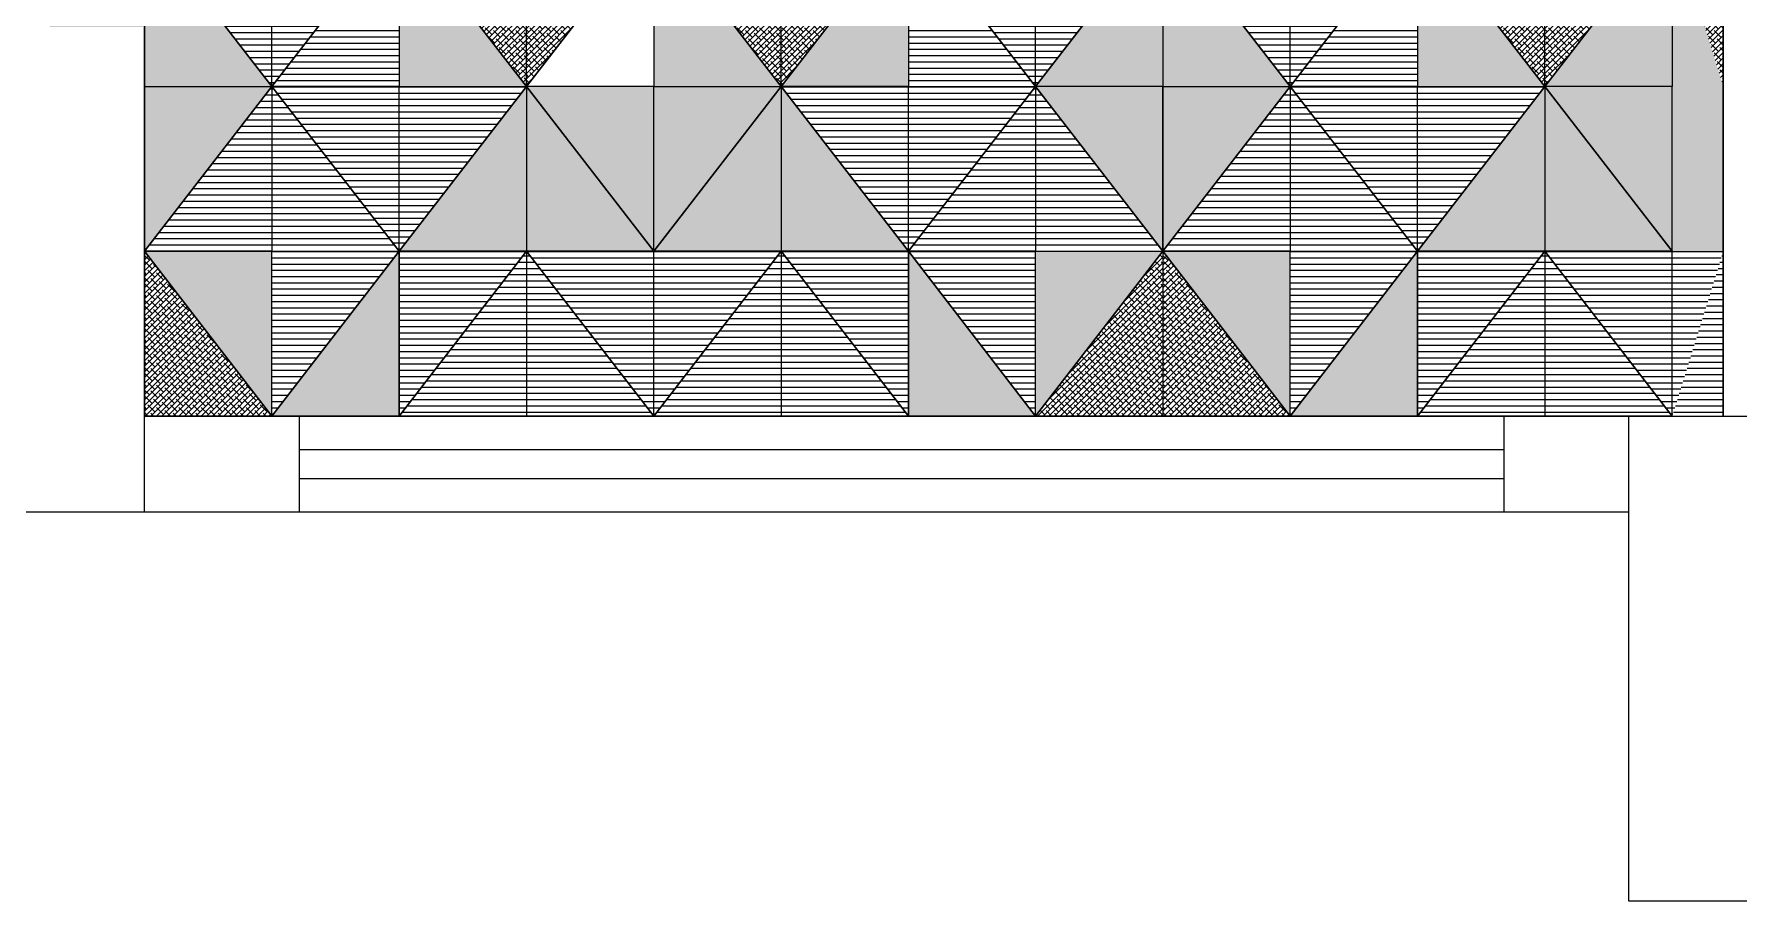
# Model space of a CAD drawing. Header units: millimetres. Extents: x 86441 to 190201, y 16532 to 98188.
# Drawn here: x 89263.9 to 89345.7, y 60984.1 to 61025.8 of the extents above; entities that cross this region are included whole.
import ezdxf

# ---------------------------------------------------------------- set-up
doc = ezdxf.new("R2010")
doc.units = ezdxf.units.MM
doc.header["$LTSCALE"] = 0.1
doc.layers.add('COLUMN', color=1, linetype='Continuous', lineweight=0)
doc.layers.add('WINDOW', color=5, linetype='Continuous', lineweight=0)
pattern_1 = [(0, (87418.80462, 60772.0374), (0, 0.3), [])]
pattern_2 = [(0, (87406.51253, 60757.1286), (0, 0.3), [])]
pattern_3 = [(45, (87453.23624, 60787.4374), (-0.134703842, 0.134703842), []), (135, (87453.23624, 60787.4374), (-0.404111525, 0.134703842), [0.47625, -0.28575])]
pattern_4 = [(0, (87386.71894, 60772.0374), (0, 0.3), [])]
pattern_5 = [(0, (87374.42684, 60757.1286), (0, 0.3), [])]
pattern_6 = [(45, (87421.15056, 60787.4374), (-0.134703842, 0.134703842), []), (135, (87421.15056, 60787.4374), (-0.404111525, 0.134703842), [0.47625, -0.28575])]
pattern_7 = [(0, (87467.66786, 60772.0374), (0, 0.3), [])]
pattern_8 = [(0, (87455.37577, 60757.1286), (0, 0.3), [])]
pattern_9 = [(0, (87501.29948, 60764.31103), (0, 0.3), [])]
pattern_10 = [(0, (87467.59158, 60749.21982), (0, 0.3), [])]
pattern_11 = [(45, (87502.09948, 60787.4374), (-0.134703842, 0.134703842), []), (135, (87502.09948, 60787.4374), (-0.404111525, 0.134703842), [0.47625, -0.28575])]

msp = doc.modelspace()

# ---------------------------------------------------------------- hatches: boundary and pattern name
at = {"true_color": 0xb1a785, "transparency": 33554687}
h = msp.add_hatch(color=253, dxfattribs=at)
h.dxf.hatch_style = 1
h.paths.add_polyline_path([(89269.205, 61031.146), (89264.665, 61031.146), (89264.665, 61026.1), (89269.205, 61026.1)])
h.paths.add_polyline_path([(89269.205, 61023.237), (89275.313, 61023.237), (89269.205, 61031.146)])
at = {"true_color": 0x65502f, "transparency": 33554687}
h = msp.add_hatch(dxfattribs=at)
h.set_pattern_fill('_USER', color=59, scale=0.3, pattern_type=0)
h.set_pattern_definition(pattern_1)
h.paths.add_polyline_path([(89269.205, 61031.146), (89275.313, 61031.146), (89275.313, 61023.237)])
at = {"true_color": 0x242b7a, "transparency": 33554687}
h = msp.add_hatch(dxfattribs=at)
h.set_pattern_fill('_USER', color=177, scale=0.3, pattern_type=0)
h.set_pattern_definition(pattern_2)
h.paths.add_polyline_path([(89281.42, 61031.146), (89275.313, 61023.237), (89281.42, 61023.237)])
at = {"true_color": 0x65502f, "transparency": 33554687}
h = msp.add_hatch(dxfattribs=at)
h.set_pattern_fill('_USER', color=59, scale=0.3, pattern_type=0)
h.set_pattern_definition(pattern_1)
h.paths.add_polyline_path([(89281.42, 61031.146), (89275.313, 61031.146), (89275.313, 61023.237)])
at = {"true_color": 0xb1a785, "transparency": 33554687}
h = msp.add_hatch(color=253, dxfattribs=at)
h.dxf.hatch_style = 1
h.paths.add_polyline_path([(89281.42, 61023.237), (89287.528, 61023.237), (89281.42, 61031.146)])
at = {"true_color": 0x65502f, "transparency": 33554687}
h = msp.add_hatch(dxfattribs=at)
h.set_pattern_fill('ANSI38', color=59, scale=0.06)
h.set_pattern_definition(pattern_3)
h.paths.add_polyline_path([(89287.528, 61023.237), (89287.528, 61031.146), (89281.42, 61031.146)])
h = msp.add_hatch(dxfattribs=at)
h.set_pattern_fill('ANSI38', color=59, scale=0.06)
h.set_pattern_definition(pattern_3)
h.paths.add_polyline_path([(89293.636, 61031.146), (89287.528, 61031.146), (89287.528, 61023.237)])
h = msp.add_hatch(dxfattribs=at)
h.set_pattern_fill('ANSI38', color=59, scale=0.06)
h.set_pattern_definition(pattern_6)
h.paths.add_polyline_path([(89299.744, 61023.237), (89299.744, 61031.146), (89293.636, 61031.146)])
at = {"true_color": 0xb1a785, "transparency": 33554687}
h = msp.add_hatch(color=253, dxfattribs=at)
h.dxf.hatch_style = 1
h.paths.add_polyline_path([(89293.636, 61023.237), (89299.744, 61023.237), (89293.636, 61031.146)])
h = msp.add_hatch(color=253, dxfattribs=at)
h.dxf.hatch_style = 1
h.paths.add_polyline_path([(89305.852, 61031.146), (89299.744, 61023.237), (89305.852, 61023.237)])
at = {"true_color": 0x65502f, "transparency": 33554687}
h = msp.add_hatch(dxfattribs=at)
h.set_pattern_fill('ANSI38', color=59, scale=0.06)
h.set_pattern_definition(pattern_6)
h.paths.add_polyline_path([(89305.852, 61031.146), (89299.744, 61031.146), (89299.744, 61023.237)])
at = {"true_color": 0x242b7a, "transparency": 33554687}
h = msp.add_hatch(dxfattribs=at)
h.set_pattern_fill('_USER', color=177, scale=0.3, pattern_type=0)
h.set_pattern_definition(pattern_5)
h.paths.add_polyline_path([(89305.852, 61023.237), (89311.96, 61023.237), (89305.852, 61031.146)])
at = {"true_color": 0x65502f, "transparency": 33554687}
h = msp.add_hatch(dxfattribs=at)
h.set_pattern_fill('_USER', color=59, scale=0.3, pattern_type=0)
h.set_pattern_definition(pattern_4)
h.paths.add_polyline_path([(89305.852, 61031.146), (89311.96, 61031.146), (89311.96, 61023.237)])
h = msp.add_hatch(dxfattribs=at)
h.set_pattern_fill('_USER', color=59, scale=0.3, pattern_type=0)
h.set_pattern_definition(pattern_4)
h.paths.add_polyline_path([(89318.068, 61031.146), (89311.96, 61031.146), (89311.96, 61023.237)])
at = {"true_color": 0xb1a785, "transparency": 33554687}
h = msp.add_hatch(color=253, dxfattribs=at)
h.dxf.hatch_style = 1
h.paths.add_polyline_path([(89318.068, 61031.146), (89311.96, 61023.237), (89318.068, 61023.237)])
at = {"true_color": 0x65502f, "transparency": 33554687}
h = msp.add_hatch(dxfattribs=at)
h.set_pattern_fill('_USER', color=59, scale=0.3, pattern_type=0)
h.set_pattern_definition(pattern_7)
h.paths.add_polyline_path([(89318.068, 61031.146), (89324.176, 61031.146), (89324.176, 61023.237)])
at = {"true_color": 0xb1a785, "transparency": 33554687}
h = msp.add_hatch(color=253, dxfattribs=at)
h.dxf.hatch_style = 1
h.paths.add_polyline_path([(89318.068, 61023.237), (89324.176, 61023.237), (89318.068, 61031.146)])
at = {"true_color": 0x242b7a, "transparency": 33554687}
h = msp.add_hatch(dxfattribs=at)
h.set_pattern_fill('_USER', color=177, scale=0.3, pattern_type=0)
h.set_pattern_definition(pattern_8)
h.paths.add_polyline_path([(89330.284, 61031.146), (89324.176, 61023.237), (89330.284, 61023.237)])
at = {"true_color": 0x65502f, "transparency": 33554687}
h = msp.add_hatch(dxfattribs=at)
h.set_pattern_fill('_USER', color=59, scale=0.3, pattern_type=0)
h.set_pattern_definition(pattern_7)
h.paths.add_polyline_path([(89330.284, 61031.146), (89324.176, 61031.146), (89324.176, 61023.237)])
at = {"true_color": 0xb1a785, "transparency": 33554687}
h = msp.add_hatch(color=253, dxfattribs=at)
h.dxf.hatch_style = 1
h.paths.add_polyline_path([(89330.284, 61023.237), (89336.392, 61023.237), (89330.284, 61031.146)])
at = {"true_color": 0x65502f, "transparency": 33554687}
h = msp.add_hatch(dxfattribs=at)
h.set_pattern_fill('ANSI38', color=59, scale=0.06)
h.set_pattern_definition(pattern_11)
h.paths.add_polyline_path([(89336.392, 61023.237), (89336.392, 61031.146), (89330.284, 61031.146)])
h = msp.add_hatch(dxfattribs=at)
h.set_pattern_fill('ANSI38', color=59, scale=0.06)
h.set_pattern_definition(pattern_11)
h.paths.add_polyline_path([(89342.499, 61031.146), (89336.392, 61031.146), (89336.392, 61023.237)])
at = {"true_color": 0xb1a785, "transparency": 33554687}
h = msp.add_hatch(color=253, dxfattribs=at)
h.dxf.hatch_style = 1
h.paths.add_polyline_path([(89342.499, 61031.146), (89336.392, 61023.237), (89342.499, 61023.237)])
h = msp.add_hatch(color=253, dxfattribs=at)
h.dxf.hatch_style = 1
h.paths.add_polyline_path([(89342.499, 61031.146), (89344.945, 61023.237), (89342.499, 61023.237)])
at = {"true_color": 0x65502f, "transparency": 33554687}
h = msp.add_hatch(dxfattribs=at)
h.set_pattern_fill('ANSI38', color=59, scale=0.06)
h.set_pattern_definition(pattern_11)
h.paths.add_polyline_path([(89342.499, 61031.146), (89344.945, 61031.146), (89344.945, 61023.237)])
h = msp.add_hatch(dxfattribs=at)
h.set_pattern_fill('_USER', color=59, scale=0.3, pattern_type=0)
h.set_pattern_definition(pattern_1)
h.paths.add_polyline_path([(89269.205, 61015.329), (89275.313, 61015.329), (89275.313, 61023.237)])
at = {"true_color": 0xb1a785, "transparency": 33554687}
h = msp.add_hatch(color=253, dxfattribs=at)
h.dxf.hatch_style = 1
h.paths.add_polyline_path([(89269.205, 61015.329), (89275.313, 61023.237), (89269.205, 61023.237)])
at = {"true_color": 0x65502f, "transparency": 33554687}
h = msp.add_hatch(dxfattribs=at)
h.set_pattern_fill('_USER', color=59, scale=0.3, pattern_type=0)
h.set_pattern_definition([(0, (87440.22043, 60769.6374), (0, 0.3), [])])
h.paths.add_polyline_path([(89281.42, 61015.329), (89275.313, 61015.329), (89275.313, 61023.237)])
at = {"true_color": 0x242b7a, "transparency": 33554687}
h = msp.add_hatch(dxfattribs=at)
h.set_pattern_fill('_USER', color=177, scale=0.3, pattern_type=0)
h.set_pattern_definition(pattern_2)
h.paths.add_polyline_path([(89281.42, 61023.237), (89275.313, 61023.237), (89281.42, 61015.329)])
at = {"true_color": 0x66682c, "transparency": 33554687}
h = msp.add_hatch(color=77, dxfattribs=at)
h.dxf.hatch_style = 1
h.paths.add_polyline_path([(89281.42, 61015.329), (89287.528, 61015.329), (89287.528, 61023.237)])
at = {"true_color": 0x242b7a, "transparency": 33554687}
h = msp.add_hatch(dxfattribs=at)
h.set_pattern_fill('_USER', color=177, scale=0.3, pattern_type=0)
h.set_pattern_definition([(0, (87432.32834, 60757.1286), (0, 0.3), [])])
h.paths.add_polyline_path([(89287.528, 61023.237), (89281.42, 61023.237), (89281.42, 61015.329)])
at = {"true_color": 0x66682c, "transparency": 33554687}
h = msp.add_hatch(color=77, dxfattribs=at)
h.dxf.hatch_style = 1
h.paths.add_polyline_path([(89293.636, 61015.329), (89287.528, 61015.329), (89287.528, 61023.237)])
at = {"true_color": 0xb1a785, "transparency": 33554687}
h = msp.add_hatch(color=253, dxfattribs=at)
h.dxf.hatch_style = 1
h.paths.add_polyline_path([(89293.636, 61023.237), (89287.528, 61023.237), (89293.636, 61015.329)])
at = {"true_color": 0x66682c, "transparency": 33554687}
h = msp.add_hatch(color=77, dxfattribs=at)
h.dxf.hatch_style = 1
h.paths.add_polyline_path([(89293.636, 61015.329), (89299.744, 61015.329), (89299.744, 61023.237)])
at = {"true_color": 0xb1a785, "transparency": 33554687}
h = msp.add_hatch(color=253, dxfattribs=at)
h.dxf.hatch_style = 1
h.paths.add_polyline_path([(89293.636, 61015.329), (89299.744, 61023.237), (89293.636, 61023.237)])
at = {"true_color": 0x66682c, "transparency": 33554687}
h = msp.add_hatch(color=77, dxfattribs=at)
h.dxf.hatch_style = 1
h.paths.add_polyline_path([(89305.852, 61015.329), (89299.744, 61015.329), (89299.744, 61023.237)])
at = {"true_color": 0x242b7a, "transparency": 33554687}
h = msp.add_hatch(dxfattribs=at)
h.set_pattern_fill('_USER', color=177, scale=0.3, pattern_type=0)
h.set_pattern_definition([(0, (87400.24265, 60757.1286), (0, 0.3), [])])
h.paths.add_polyline_path([(89305.852, 61023.237), (89299.744, 61023.237), (89305.852, 61015.329)])
at = {"true_color": 0x65502f, "transparency": 33554687}
h = msp.add_hatch(dxfattribs=at)
h.set_pattern_fill('_USER', color=59, scale=0.3, pattern_type=0)
h.set_pattern_definition([(0, (87408.13475, 60769.6374), (0, 0.3), [])])
h.paths.add_polyline_path([(89305.852, 61015.329), (89311.96, 61015.329), (89311.96, 61023.237)])
at = {"true_color": 0x242b7a, "transparency": 33554687}
h = msp.add_hatch(dxfattribs=at)
h.set_pattern_fill('_USER', color=177, scale=0.3, pattern_type=0)
h.set_pattern_definition(pattern_5)
h.paths.add_polyline_path([(89305.852, 61015.329), (89311.96, 61023.237), (89305.852, 61023.237)])
at = {"true_color": 0x65502f, "transparency": 33554687}
h = msp.add_hatch(dxfattribs=at)
h.set_pattern_fill('_USER', color=59, scale=0.3, pattern_type=0)
h.set_pattern_definition(pattern_4)
h.paths.add_polyline_path([(89318.068, 61015.329), (89311.96, 61015.329), (89311.96, 61023.237)])
at = {"true_color": 0xb1a785, "transparency": 33554687}
h = msp.add_hatch(color=253, dxfattribs=at)
h.dxf.hatch_style = 1
h.paths.add_polyline_path([(89318.068, 61023.237), (89311.96, 61023.237), (89318.068, 61015.329)])
at = {"true_color": 0x65502f, "transparency": 33554687}
h = msp.add_hatch(dxfattribs=at)
h.set_pattern_fill('_USER', color=59, scale=0.3, pattern_type=0)
h.set_pattern_definition(pattern_7)
h.paths.add_polyline_path([(89318.068, 61015.329), (89324.176, 61015.329), (89324.176, 61023.237)])
at = {"true_color": 0xb1a785, "transparency": 33554687}
h = msp.add_hatch(color=253, dxfattribs=at)
h.dxf.hatch_style = 1
h.paths.add_polyline_path([(89318.068, 61015.329), (89324.176, 61023.237), (89318.068, 61023.237)])
at = {"true_color": 0x65502f, "transparency": 33554687}
h = msp.add_hatch(dxfattribs=at)
h.set_pattern_fill('_USER', color=59, scale=0.3, pattern_type=0)
h.set_pattern_definition([(0, (87489.08367, 60769.6374), (0, 0.3), [])])
h.paths.add_polyline_path([(89330.284, 61015.329), (89324.176, 61015.329), (89324.176, 61023.237)])
at = {"true_color": 0x242b7a, "transparency": 33554687}
h = msp.add_hatch(dxfattribs=at)
h.set_pattern_fill('_USER', color=177, scale=0.3, pattern_type=0)
h.set_pattern_definition(pattern_8)
h.paths.add_polyline_path([(89330.284, 61023.237), (89324.176, 61023.237), (89330.284, 61015.329)])
at = {"true_color": 0x66682c, "transparency": 33554687}
h = msp.add_hatch(color=77, dxfattribs=at)
h.dxf.hatch_style = 1
h.paths.add_polyline_path([(89330.284, 61015.329), (89336.392, 61015.329), (89336.392, 61023.237)])
at = {"true_color": 0x242b7a, "transparency": 33554687}
h = msp.add_hatch(dxfattribs=at)
h.set_pattern_fill('_USER', color=177, scale=0.3, pattern_type=0)
h.set_pattern_definition([(0, (87481.19158, 60757.1286), (0, 0.3), [])])
h.paths.add_polyline_path([(89336.392, 61023.237), (89330.284, 61023.237), (89330.284, 61015.329)])
at = {"true_color": 0x66682c, "transparency": 33554687}
h = msp.add_hatch(color=77, dxfattribs=at)
h.dxf.hatch_style = 1
h.paths.add_polyline_path([(89342.499, 61015.329), (89336.392, 61015.329), (89336.392, 61023.237)])
at = {"true_color": 0xb1a785, "transparency": 33554687}
h = msp.add_hatch(color=253, dxfattribs=at)
h.dxf.hatch_style = 1
h.paths.add_polyline_path([(89342.499, 61023.237), (89336.392, 61023.237), (89342.499, 61015.329)])
h = msp.add_hatch(color=253, dxfattribs=at)
h.dxf.hatch_style = 1
h.paths.add_polyline_path([(89342.499, 61023.237), (89344.945, 61023.237), (89342.499, 61015.329)])
at = {"true_color": 0x66682c, "transparency": 33554687}
h = msp.add_hatch(color=77, dxfattribs=at)
h.dxf.hatch_style = 1
h.paths.add_polyline_path([(89342.499, 61015.329), (89344.945, 61015.329), (89344.945, 61023.237)])
at = {"true_color": 0x65502f, "transparency": 33554687}
h = msp.add_hatch(dxfattribs=at)
h.set_pattern_fill('ANSI38', color=59, scale=0.06)
h.set_pattern_definition([(45, (87434.91253, 60788.72861), (-0.134703842, 0.134703842), []), (135, (87434.91253, 60788.72861), (-0.404111525, 0.134703842), [0.47625, -0.28575])])
h.paths.add_polyline_path([(89269.205, 61015.329), (89269.205, 61007.42), (89275.313, 61007.42)])
at = {"true_color": 0x66682c, "transparency": 33554687}
h = msp.add_hatch(color=77, dxfattribs=at)
h.dxf.hatch_style = 1
h.paths.add_polyline_path([(89269.205, 61015.329), (89275.313, 61015.329), (89275.313, 61007.42)])
at = {"true_color": 0x65502f, "transparency": 33554687}
h = msp.add_hatch(dxfattribs=at)
h.set_pattern_fill('_USER', color=59, scale=0.3, pattern_type=0)
h.set_pattern_definition([(0, (87440.22043, 60749.81982), (0, 0.3), [])])
h.paths.add_polyline_path([(89281.42, 61015.329), (89275.313, 61015.329), (89275.313, 61007.42)])
at = {"true_color": 0xb1a785, "transparency": 33554687}
h = msp.add_hatch(color=253, dxfattribs=at)
h.dxf.hatch_style = 1
h.paths.add_polyline_path([(89281.42, 61015.329), (89275.313, 61007.42), (89281.42, 61007.42)])
at = {"true_color": 0x65502f, "transparency": 33554687}
h = msp.add_hatch(dxfattribs=at)
h.set_pattern_fill('_USER', color=59, scale=0.3, pattern_type=0)
h.set_pattern_definition([(0, (87446.32834, 60749.81982), (0, 0.3), [])])
h.paths.add_polyline_path([(89287.528, 61015.329), (89281.42, 61015.329), (89281.42, 61007.42)])
h = msp.add_hatch(dxfattribs=at)
h.set_pattern_fill('_USER', color=59, scale=0.3, pattern_type=0)
h.set_pattern_definition([(0, (87430.46786, 60764.31103), (0, 0.3), [])])
h.paths.add_polyline_path([(89281.42, 61007.42), (89287.528, 61007.42), (89287.528, 61015.329)])
h = msp.add_hatch(dxfattribs=at)
h.set_pattern_fill('_USER', color=59, scale=0.3, pattern_type=0)
h.set_pattern_definition([(0, (87452.43624, 60764.31103), (0, 0.3), [])])
h.paths.add_polyline_path([(89293.636, 61007.42), (89287.528, 61007.42), (89287.528, 61015.329)])
at = {"true_color": 0x242b7a, "transparency": 33554687}
h = msp.add_hatch(dxfattribs=at)
h.set_pattern_fill('_USER', color=177, scale=0.3, pattern_type=0)
h.set_pattern_definition([(0, (87418.72834, 60749.21982), (0, 0.3), [])])
h.paths.add_polyline_path([(89293.636, 61015.329), (89287.528, 61015.329), (89293.636, 61007.42)])
at = {"true_color": 0x65502f, "transparency": 33554687}
h = msp.add_hatch(dxfattribs=at)
h.set_pattern_fill('_USER', color=59, scale=0.3, pattern_type=0)
h.set_pattern_definition([(0, (87420.35056, 60764.31103), (0, 0.3), [])])
h.paths.add_polyline_path([(89293.636, 61007.42), (89299.744, 61007.42), (89299.744, 61015.329)])
at = {"true_color": 0x242b7a, "transparency": 33554687}
h = msp.add_hatch(dxfattribs=at)
h.set_pattern_fill('_USER', color=177, scale=0.3, pattern_type=0)
h.set_pattern_definition([(0, (87386.64265, 60749.21982), (0, 0.3), [])])
h.paths.add_polyline_path([(89293.636, 61007.42), (89299.744, 61015.329), (89293.636, 61015.329)])
at = {"true_color": 0x65502f, "transparency": 33554687}
h = msp.add_hatch(dxfattribs=at)
h.set_pattern_fill('_USER', color=59, scale=0.3, pattern_type=0)
h.set_pattern_definition([(0, (87414.24265, 60749.81982), (0, 0.3), [])])
h.paths.add_polyline_path([(89299.744, 61015.329), (89305.852, 61015.329), (89305.852, 61007.42)])
h = msp.add_hatch(dxfattribs=at)
h.set_pattern_fill('_USER', color=59, scale=0.3, pattern_type=0)
h.set_pattern_definition([(0, (87398.38218, 60764.31103), (0, 0.3), [])])
h.paths.add_polyline_path([(89305.852, 61007.42), (89299.744, 61007.42), (89299.744, 61015.329)])
h = msp.add_hatch(dxfattribs=at)
h.set_pattern_fill('_USER', color=59, scale=0.3, pattern_type=0)
h.set_pattern_definition([(0, (87408.13475, 60749.81982), (0, 0.3), [])])
h.paths.add_polyline_path([(89305.852, 61015.329), (89311.96, 61015.329), (89311.96, 61007.42)])
at = {"true_color": 0xb1a785, "transparency": 33554687}
h = msp.add_hatch(color=253, dxfattribs=at)
h.dxf.hatch_style = 1
h.paths.add_polyline_path([(89305.852, 61007.42), (89311.96, 61007.42), (89305.852, 61015.329)])
at = {"true_color": 0x65502f, "transparency": 33554687}
h = msp.add_hatch(dxfattribs=at)
h.set_pattern_fill('ANSI38', color=59, scale=0.06)
h.set_pattern_definition([(45, (87402.82684, 60788.72861), (-0.134703842, 0.134703842), []), (135, (87402.82684, 60788.72861), (-0.404111525, 0.134703842), [0.47625, -0.28575])])
h.paths.add_polyline_path([(89311.96, 61007.42), (89318.068, 61007.42), (89318.068, 61015.329)])
at = {"true_color": 0x66682c, "transparency": 33554687}
h = msp.add_hatch(color=77, dxfattribs=at)
h.dxf.hatch_style = 1
h.paths.add_polyline_path([(89318.068, 61015.329), (89311.96, 61015.329), (89311.96, 61007.42)])
at = {"true_color": 0x65502f, "transparency": 33554687}
h = msp.add_hatch(dxfattribs=at)
h.set_pattern_fill('ANSI38', color=59, scale=0.06)
h.set_pattern_definition([(45, (87483.77577, 60788.72861), (-0.134703842, 0.134703842), []), (135, (87483.77577, 60788.72861), (-0.404111525, 0.134703842), [0.47625, -0.28575])])
h.paths.add_polyline_path([(89318.068, 61015.329), (89318.068, 61007.42), (89324.176, 61007.42)])
at = {"true_color": 0x66682c, "transparency": 33554687}
h = msp.add_hatch(color=77, dxfattribs=at)
h.dxf.hatch_style = 1
h.paths.add_polyline_path([(89318.068, 61015.329), (89324.176, 61015.329), (89324.176, 61007.42)])
at = {"true_color": 0x65502f, "transparency": 33554687}
h = msp.add_hatch(dxfattribs=at)
h.set_pattern_fill('_USER', color=59, scale=0.3, pattern_type=0)
h.set_pattern_definition([(0, (87489.08367, 60749.81982), (0, 0.3), [])])
h.paths.add_polyline_path([(89330.284, 61015.329), (89324.176, 61015.329), (89324.176, 61007.42)])
at = {"true_color": 0xb1a785, "transparency": 33554687}
h = msp.add_hatch(color=253, dxfattribs=at)
h.dxf.hatch_style = 1
h.paths.add_polyline_path([(89330.284, 61015.329), (89324.176, 61007.42), (89330.284, 61007.42)])
at = {"true_color": 0x65502f, "transparency": 33554687}
h = msp.add_hatch(dxfattribs=at)
h.set_pattern_fill('_USER', color=59, scale=0.3, pattern_type=0)
h.set_pattern_definition([(0, (87495.19158, 60749.81982), (0, 0.3), [])])
h.paths.add_polyline_path([(89336.392, 61015.329), (89330.284, 61015.329), (89330.284, 61007.42)])
h = msp.add_hatch(dxfattribs=at)
h.set_pattern_fill('_USER', color=59, scale=0.3, pattern_type=0)
h.set_pattern_definition([(0, (87479.3311, 60764.31103), (0, 0.3), [])])
h.paths.add_polyline_path([(89330.284, 61007.42), (89336.392, 61007.42), (89336.392, 61015.329)])
h = msp.add_hatch(dxfattribs=at)
h.set_pattern_fill('_USER', color=59, scale=0.3, pattern_type=0)
h.set_pattern_definition(pattern_9)
h.paths.add_polyline_path([(89342.499, 61007.42), (89336.392, 61007.42), (89336.392, 61015.329)])
at = {"true_color": 0x242b7a, "transparency": 33554687}
h = msp.add_hatch(dxfattribs=at)
h.set_pattern_fill('_USER', color=177, scale=0.3, pattern_type=0)
h.set_pattern_definition(pattern_10)
h.paths.add_polyline_path([(89342.499, 61015.329), (89336.392, 61015.329), (89342.499, 61007.42)])
h = msp.add_hatch(dxfattribs=at)
h.set_pattern_fill('_USER', color=177, scale=0.3, pattern_type=0)
h.set_pattern_definition(pattern_10)
h.paths.add_polyline_path([(89342.499, 61015.329), (89344.945, 61015.329), (89342.499, 61007.42)])
at = {"true_color": 0x65502f, "transparency": 33554687}
h = msp.add_hatch(dxfattribs=at)
h.set_pattern_fill('_USER', color=59, scale=0.3, pattern_type=0)
h.set_pattern_definition(pattern_9)
h.paths.add_polyline_path([(89342.499, 61007.42), (89344.945, 61007.42), (89344.945, 61015.329)])

# ---------------------------------------------------------------- linework, layer by layer
at = {"transparency": 33554687}
for p, q in [((89344.945, 61065.82), (89344.945, 61007.42)), ((89269.205, 61007.42), (89340.405, 61007.42))]:
    msp.add_line(p, q, dxfattribs=at)
at = {"color": 4, "lineweight": 18, "transparency": 33554687}
msp.add_line((89344.945, 61007.42), (89344.945, 61065.82), dxfattribs=at)
at = {"color": 7, "true_color": 0xffffff, "transparency": 33554687}
for p, q in [((89269.205, 61025.42), (89269.205, 61019.42)), ((89269.205, 61025.42), (89269.205, 61019.42)), ((89318.068, 61025.42), (89318.068, 61019.42)), ((89318.068, 61025.42), (89318.068, 61019.42)), ((89318.068, 61025.42), (89318.068, 61019.42)), ((89318.068, 61025.42), (89318.068, 61019.42)), ((89269.205, 61019.42), (89269.205, 61013.42)), ((89269.205, 61019.42), (89269.205, 61013.42)), ((89318.068, 61019.42), (89318.068, 61013.42)), ((89318.068, 61019.42), (89318.068, 61013.42)), ((89318.068, 61019.42), (89318.068, 61013.42)), ((89318.068, 61019.42), (89318.068, 61013.42)), ((89269.205, 61013.42), (89269.205, 61007.42)), ((89269.205, 61013.42), (89269.205, 61007.42)), ((89300.805, 61013.42), (89300.805, 61013.42)), ((89318.068, 61013.42), (89318.068, 61007.42)), ((89318.068, 61013.42), (89318.068, 61007.42)), ((89318.068, 61013.42), (89318.068, 61007.42)), ((89318.068, 61013.42), (89318.068, 61007.42)), ((89275.205, 61007.42), (89269.205, 61007.42)), ((89281.205, 61007.42), (89275.205, 61007.42)), ((89306.068, 61007.42), (89312.068, 61007.42)), ((89312.068, 61007.42), (89318.068, 61007.42)), ((89324.068, 61007.42), (89318.068, 61007.42)), ((89330.068, 61007.42), (89324.068, 61007.42)), ((89326.805, 61007.42), (89326.805, 61007.42)), ((89334.405, 61007.42), (89328.405, 61007.42)), ((89340.405, 61007.42), (89334.405, 61007.42)), ((89342.499, 61007.42), (89344.945, 61007.42))]:
    msp.add_line(p, q, dxfattribs=at)
at = {"color": 18, "lineweight": 5, "true_color": 0x000000, "transparency": 33554687}
for p, q in [((89342.499, 61007.42), (89269.205, 61007.42)), ((89269.205, 61002.82), (89340.405, 61002.82))]:
    msp.add_line(p, q, dxfattribs=at)
at = {"color": 18, "true_color": 0x000000, "transparency": 33554687}
msp.add_line((89269.205, 61007.42), (89340.405, 61007.42), dxfattribs=at)
at = {"color": 253, "true_color": 0xb1a785, "transparency": 33554687}
for points in [[(89275.313, 61023.237), (89275.313, 61031.146), (89269.205, 61031.146)], [(89269.205, 61031.146), (89269.205, 61023.237), (89275.313, 61023.237)], [(89281.42, 61031.146), (89281.42, 61023.237), (89275.313, 61023.237)], [(89275.313, 61023.237), (89275.313, 61031.146), (89281.42, 61031.146)], [(89281.42, 61031.146), (89281.42, 61023.237), (89287.528, 61023.237)], [(89287.528, 61023.237), (89287.528, 61031.146), (89281.42, 61031.146)], [(89287.528, 61023.237), (89287.528, 61031.146), (89293.636, 61031.146)], [(89293.636, 61031.146), (89293.636, 61023.237), (89287.528, 61023.237)], [(89299.744, 61023.237), (89299.744, 61031.146), (89293.636, 61031.146)], [(89293.636, 61031.146), (89293.636, 61023.237), (89299.744, 61023.237)], [(89305.852, 61031.146), (89305.852, 61023.237), (89299.744, 61023.237)], [(89299.744, 61023.237), (89299.744, 61031.146), (89305.852, 61031.146)], [(89305.852, 61031.146), (89305.852, 61023.237), (89311.96, 61023.237)], [(89311.96, 61023.237), (89311.96, 61031.146), (89305.852, 61031.146)], [(89311.96, 61023.237), (89311.96, 61031.146), (89318.068, 61031.146)], [(89318.068, 61031.146), (89318.068, 61023.237), (89311.96, 61023.237)], [(89324.176, 61023.237), (89324.176, 61031.146), (89318.068, 61031.146)], [(89318.068, 61031.146), (89318.068, 61023.237), (89324.176, 61023.237)], [(89330.284, 61031.146), (89330.284, 61023.237), (89324.176, 61023.237)], [(89324.176, 61023.237), (89324.176, 61031.146), (89330.284, 61031.146)], [(89330.284, 61031.146), (89330.284, 61023.237), (89336.392, 61023.237)], [(89336.392, 61023.237), (89336.392, 61031.146), (89330.284, 61031.146)], [(89336.392, 61023.237), (89336.392, 61031.146), (89342.499, 61031.146)], [(89342.499, 61031.146), (89342.499, 61023.237), (89336.392, 61023.237)], [(89275.313, 61023.237), (89275.313, 61015.329), (89269.205, 61015.329)], [(89269.205, 61015.329), (89269.205, 61023.237), (89275.313, 61023.237)], [(89275.313, 61023.237), (89275.313, 61015.329), (89281.42, 61015.329)], [(89281.42, 61015.329), (89281.42, 61023.237), (89275.313, 61023.237)], [(89281.42, 61015.329), (89281.42, 61023.237), (89287.528, 61023.237)], [(89293.636, 61015.329), (89293.636, 61023.237), (89287.528, 61023.237)], [(89293.636, 61015.329), (89293.636, 61023.237), (89299.744, 61023.237)], [(89305.852, 61015.329), (89305.852, 61023.237), (89299.744, 61023.237)], [(89311.96, 61023.237), (89311.96, 61015.329), (89305.852, 61015.329)], [(89305.852, 61015.329), (89305.852, 61023.237), (89311.96, 61023.237)], [(89311.96, 61023.237), (89311.96, 61015.329), (89318.068, 61015.329)], [(89318.068, 61015.329), (89318.068, 61023.237), (89311.96, 61023.237)], [(89324.176, 61023.237), (89324.176, 61015.329), (89318.068, 61015.329)], [(89318.068, 61015.329), (89318.068, 61023.237), (89324.176, 61023.237)], [(89324.176, 61023.237), (89324.176, 61015.329), (89330.284, 61015.329)], [(89330.284, 61015.329), (89330.284, 61023.237), (89324.176, 61023.237)], [(89330.284, 61015.329), (89330.284, 61023.237), (89336.392, 61023.237)], [(89342.499, 61015.329), (89342.499, 61023.237), (89336.392, 61023.237)], [(89269.205, 61015.329), (89269.205, 61007.42), (89275.313, 61007.42)], [(89275.313, 61007.42), (89275.313, 61015.329), (89281.42, 61015.329)], [(89281.42, 61015.329), (89281.42, 61007.42), (89275.313, 61007.42)], [(89281.42, 61007.42), (89281.42, 61015.329), (89287.528, 61015.329)], [(89287.528, 61015.329), (89287.528, 61007.42), (89281.42, 61007.42)], [(89287.528, 61015.329), (89287.528, 61007.42), (89293.636, 61007.42)], [(89293.636, 61007.42), (89293.636, 61015.329), (89287.528, 61015.329)], [(89299.744, 61015.329), (89299.744, 61007.42), (89293.636, 61007.42)], [(89293.636, 61007.42), (89293.636, 61015.329), (89299.744, 61015.329)], [(89305.852, 61007.42), (89305.852, 61015.329), (89299.744, 61015.329)], [(89299.744, 61015.329), (89299.744, 61007.42), (89305.852, 61007.42)], [(89311.96, 61007.42), (89311.96, 61015.329), (89305.852, 61015.329)], [(89305.852, 61015.329), (89305.852, 61007.42), (89311.96, 61007.42)], [(89318.068, 61015.329), (89318.068, 61007.42), (89311.96, 61007.42)], [(89318.068, 61015.329), (89318.068, 61007.42), (89324.176, 61007.42)], [(89324.176, 61007.42), (89324.176, 61015.329), (89330.284, 61015.329)], [(89330.284, 61015.329), (89330.284, 61007.42), (89324.176, 61007.42)], [(89330.284, 61007.42), (89330.284, 61015.329), (89336.392, 61015.329)], [(89336.392, 61015.329), (89336.392, 61007.42), (89330.284, 61007.42)], [(89336.392, 61015.329), (89336.392, 61007.42), (89342.499, 61007.42)], [(89342.499, 61007.42), (89342.499, 61015.329), (89336.392, 61015.329)]]:
    msp.add_lwpolyline(points, close=True, dxfattribs=at)
at = {"color": 77, "true_color": 0x66682c, "transparency": 33554687}
for points in [[(89287.528, 61023.237), (89287.528, 61015.329), (89281.42, 61015.329)], [(89287.528, 61023.237), (89287.528, 61015.329), (89293.636, 61015.329)], [(89299.744, 61023.237), (89299.744, 61015.329), (89293.636, 61015.329)], [(89299.744, 61023.237), (89299.744, 61015.329), (89305.852, 61015.329)], [(89336.392, 61023.237), (89336.392, 61015.329), (89330.284, 61015.329)], [(89336.392, 61023.237), (89336.392, 61015.329), (89342.499, 61015.329)], [(89275.313, 61007.42), (89275.313, 61015.329), (89269.205, 61015.329)], [(89311.96, 61007.42), (89311.96, 61015.329), (89318.068, 61015.329)], [(89324.176, 61007.42), (89324.176, 61015.329), (89318.068, 61015.329)]]:
    msp.add_lwpolyline(points, close=True, dxfattribs=at)
at = {"layer": 'COLUMN', "transparency": 33554687}
for p, q in [((89269.205, 61002.82), (89269.205, 61026.1)), ((89340.405, 61007.42), (89340.405, 60984.14)), ((89340.405, 61007.42), (89346.445, 61007.42)), ((89263.165, 61002.82), (89269.205, 61002.82)), ((89340.405, 60984.14), (89346.445, 60984.14))]:
    msp.add_line(p, q, dxfattribs=at)
at = {"layer": 'WINDOW', "transparency": 33554687}
for p, q in [((89276.645, 61002.82), (89276.645, 61007.42)), ((89334.425, 61007.42), (89334.425, 61002.82)), ((89276.645, 61005.82), (89334.425, 61005.82)), ((89276.645, 61004.42), (89334.425, 61004.42))]:
    msp.add_line(p, q, dxfattribs=at)

doc.saveas('drawing.dxf')
